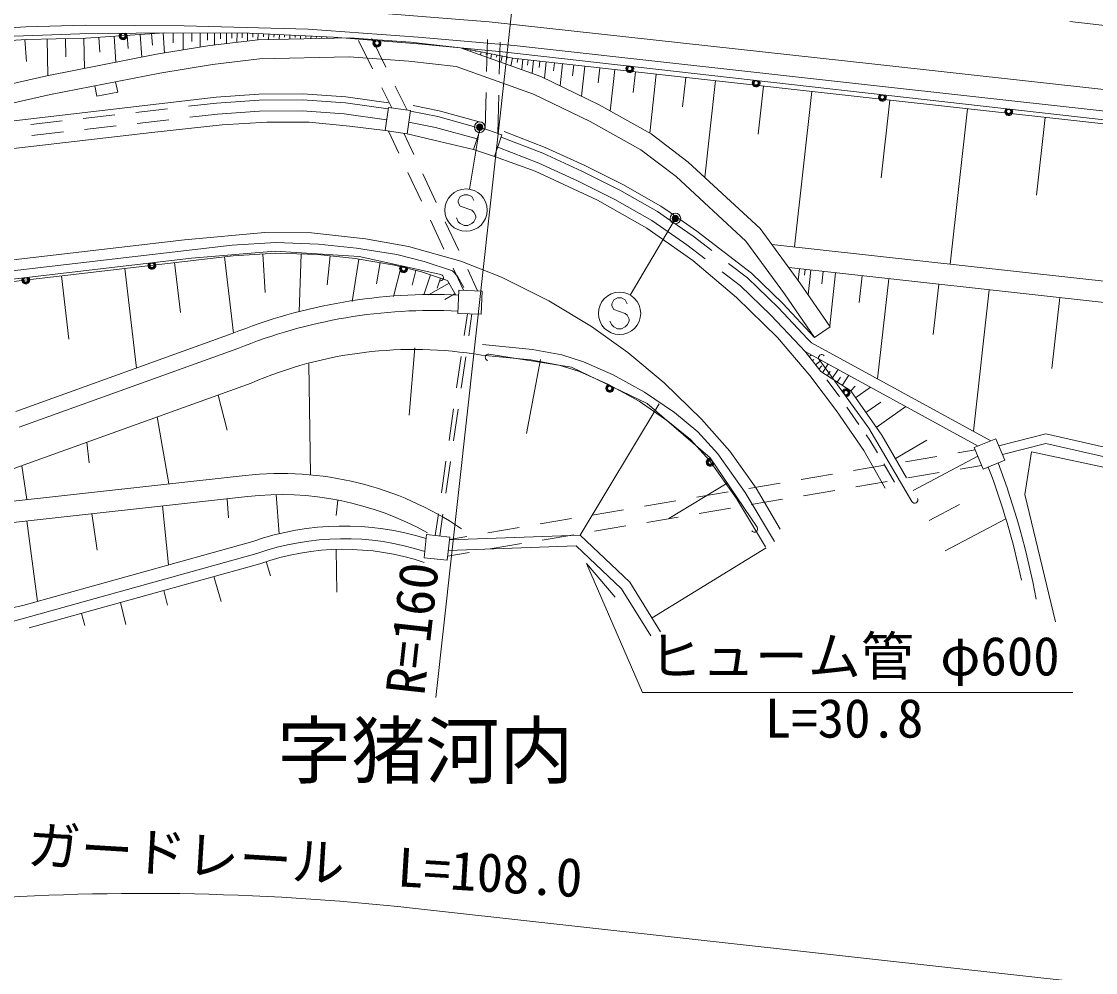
# Model space of a CAD drawing. Units: millimetres at full size, sheet at 1:1000; details may follow other scales. Extents: x 40000 to 680000, y 20000 to 380000.
# Drawn here: x 153320 to 204010, y 243586 to 288470 of the extents above; entities that cross this region are included whole.
import ezdxf
from ezdxf.enums import TextEntityAlignment as Align

# ---------------------------------------------------------------- set-up
doc = ezdxf.new("R2010")
doc.units = ezdxf.units.MM
doc.header["$LTSCALE"] = 1000
doc.header["$PDMODE"] = 32
doc.header["$PDSIZE"] = 500
doc.linetypes.add('CHAIN', pattern=[18.5, 12, -1.5, 3.5, -1.5])
for name, color, linetype, lineweight in [('M-BGD', 7, 'Continuous', 13), ('M-BMK', 2, 'Continuous', 13), ('M-BMK-HTXT', 7, 'Continuous', 13), ('M-BMK-ROW', 30, 'Continuous', 13), ('M-STR-HTXT', 7, 'Continuous', 13), ('M-STR-STRC', 7, 'Continuous', 13)]:
    doc.layers.add(name, color=color, linetype=linetype, lineweight=lineweight)
doc.styles.add('ＭＳ ゴシック', font='')
doc.styles.get('ＭＳ ゴシック').set_extended_font_data('MS Gothic')

msp = doc.modelspace()

# ---------------------------------------------------------------- linework, layer by layer
at = {"layer": 'M-BGD'}
for p, q in [((156361, 287690), (160076, 287937)), ((160003, 287932), (160066, 286982)), ((160479, 287936), (160477, 287459)), ((160955, 287934), (160952, 287129)), ((161357, 287932), (161355, 287530)), ((161759, 287931), (161757, 287262)), ((162093, 287929), (162092, 287595)), ((162428, 287928), (162425, 287362)), ((162710, 287927), (162709, 287644)), ((162993, 287926), (162991, 287428)), ((163243, 287925), (163242, 287676)), ((163493, 287924), (163491, 287485)), ((163743, 287923), (163742, 287704)), ((163993, 287922), (163992, 287543)), ((153485, 287619), (153553, 286578)), ((154529, 287647), (154569, 285915)), ((155394, 287667), (155415, 286801)), ((156260, 287687), (156294, 286253)), ((156976, 287731), (157024, 287015)), ((157692, 287778), (157774, 286544)), ((158309, 287819), (158350, 287202)), ((158926, 287861), (158998, 286784)), ((159464, 287896), (159500, 287358)), ((164243, 287913), (164234, 287723)), ((164492, 287900), (164478, 287599)), ((164742, 287888), (164735, 287738)), ((164992, 287876), (164979, 287613)), ((165242, 287864), (165235, 287732)), ((165491, 287851), (165480, 287625)), ((165741, 287839), (165735, 287726)), ((165991, 287827), (165981, 287637)), ((166240, 287815), (166236, 287720)), ((166490, 287803), (166483, 287649)), ((166740, 287790), (166736, 287714)), ((166990, 287778), (166984, 287661)), ((167239, 287766), (167236, 287707)), ((167489, 287754), (167485, 287673)), ((167739, 287741), (167737, 287701)), ((169892, 286233), (169230, 287578)), ((170520, 286317), (169857, 287662)), ((175308, 287616), (175271, 286117)), ((175905, 287490), (175868, 285990)), ((176506, 286740), (174036, 287225)), ((174527, 287128), (174513, 287056)), ((174772, 287080), (174765, 287044)), ((175018, 287032), (174989, 286886)), ((175263, 286984), (175249, 286911)), ((175508, 286936), (175465, 286717)), ((175754, 286888), (175732, 286778)), ((175999, 286839), (175942, 286548)), ((176244, 286791), (176216, 286646)), ((176490, 286743), (176418, 286379)), ((176738, 286714), (176717, 286530)), ((176986, 286686), (176932, 286196)), ((177235, 286659), (177208, 286414)), ((177483, 286631), (177416, 286025)), ((177787, 286597), (177753, 286294)), ((178090, 286564), (178004, 285794)), ((178475, 286521), (178432, 286136)), ((178860, 286478), (178744, 285434)), ((179382, 286420), (179324, 285898)), ((179904, 286362), (179747, 284945)), ((180613, 286283), (180534, 285575)), ((181321, 286205), (181104, 284245)), ((182301, 286096), (182192, 285116)), ((183281, 285987), (182971, 283198)), ((156783, 285432), (156880, 284942)), ((157861, 285134), (157765, 285625)), ((171521, 284285), (170962, 285420)), ((184676, 285832), (184521, 284437)), ((186070, 285677), (185564, 281122)), ((188347, 285424), (188094, 283147)), ((156880, 284942), (157861, 285134)), ((170801, 284389), (170334, 285336)), ((175246, 285117), (175203, 283397)), ((175843, 284991), (175798, 283195)), ((190625, 285171), (189809, 277829)), ((162528, 284620), (161206, 284467)), ((164539, 284754), (162528, 284620)), ((166590, 284775), (164539, 284754)), ((168605, 284632), (166590, 284775)), ((170627, 284345), (168605, 284632)), ((194296, 284763), (193887, 281092)), ((157729, 284066), (156239, 283894)), ((160213, 284352), (158723, 284180)), ((162576, 284102), (161262, 283950)), ((164559, 284234), (162576, 284102)), ((166574, 284255), (164559, 284234)), ((168550, 284114), (166574, 284255)), ((170553, 283831), (168550, 284114)), ((172974, 283979), (171682, 284237)), ((174988, 283421), (172974, 283979)), ((197967, 284354), (197150, 277017)), ((201635, 283946), (201227, 280277)), ((155246, 283779), (153756, 283607)), ((157785, 283549), (156295, 283377)), ((160268, 283835), (158778, 283663)), ((172854, 283473), (171607, 283721)), ((174821, 282928), (172854, 283473)), ((155301, 283262), (153811, 283090)), ((170648, 283296), (171137, 282255)), ((171359, 283193), (171830, 282190)), ((177925, 282250), (175957, 283005)), ((177731, 281789), (175797, 282532)), ((179773, 281406), (177925, 282250)), ((171561, 281349), (172199, 279992)), ((179556, 280955), (177731, 281789)), ((181565, 280505), (179773, 281406)), ((172255, 281284), (172892, 279927)), ((181329, 280063), (179556, 280955)), ((183336, 279503), (181565, 280505)), ((183071, 279078), (181329, 280063)), ((183769, 279208), (183336, 279503)), ((172624, 279086), (173261, 277728)), ((173317, 279021), (173954, 277663)), ((183486, 278796), (183071, 279078)), ((184721, 277935), (183486, 278796)), ((185016, 278338), (183769, 279208)), ((185901, 277658), (185016, 278338)), ((185589, 277267), (184721, 277935)), ((188737, 277947), (208148, 275800)), ((162900, 277363), (163320, 273758)), ((164709, 277497), (164821, 275686)), ((166522, 277495), (166429, 274760)), ((167886, 277405), (167740, 276045)), ((158196, 276815), (158744, 272111)), ((160548, 277089), (160822, 274737)), ((169245, 277249), (168923, 275256)), ((170242, 277088), (170081, 276091)), ((171233, 276900), (170878, 275498)), ((173686, 276823), (174174, 275782)), ((187578, 276369), (186693, 277049)), ((189535, 276853), (208058, 274804)), ((190032, 276798), (189972, 276254)), ((190304, 276768), (190274, 276496)), ((155202, 276467), (155551, 273473)), ((171934, 276723), (171756, 276022)), ((172626, 276514), (172313, 275566)), ((173100, 276357), (172943, 275884)), ((174379, 276758), (174850, 275755)), ((187251, 275989), (186382, 276657)), ((189044, 274955), (187578, 276369)), ((190576, 276738), (190447, 275573)), ((191159, 276673), (191094, 276091)), ((191741, 276609), (191464, 274099)), ((192996, 276470), (192857, 275215)), ((194251, 276331), (193727, 271599)), ((173506, 276119), (172529, 275566)), ((173433, 276247), (173822, 275561)), ((188689, 274603), (187251, 275989)), ((196617, 276070), (196355, 273704)), ((198983, 275808), (198244, 269128)), ((173783, 275630), (173294, 275354)), ((202323, 275438), (201953, 272099)), ((190422, 273495), (189044, 274955)), ((174214, 273651), (174363, 274678)), ((174428, 273635), (174578, 274669)), ((190063, 273147), (188689, 274603)), ((153054, 270063), (163263, 273737)), ((190750, 273550), (191490, 274061)), ((190609, 273306), (190422, 273495)), ((190609, 273306), (199062, 268681)), ((153206, 269321), (163531, 273037)), ((171877, 273068), (171619, 269888)), ((190305, 272902), (190063, 273147)), ((191043, 271944), (190305, 272902)), ((190305, 272902), (198469, 268435)), ((190339, 272857), (190348, 272864)), ((190492, 272659), (190598, 272742)), ((166882, 272317), (166958, 267076)), ((173856, 271177), (174071, 272661)), ((174070, 271161), (174285, 272645)), ((177817, 272510), (177149, 269032)), ((190644, 272461), (190722, 272521)), ((190797, 272263), (191077, 272479)), ((190950, 272065), (191098, 272213)), ((191125, 271892), (191392, 272307)), ((191348, 271748), (191492, 271971)), ((191572, 271604), (191860, 272051)), ((192054, 271293), (192364, 271775)), ((147478, 265399), (164157, 271402)), ((191913, 270781), (191329, 271561)), ((191813, 271448), (191968, 271689)), ((192458, 271034), (192659, 271260)), ((192680, 270716), (193390, 271214)), ((162597, 270841), (163035, 269185)), ((191928, 270760), (191913, 270781)), ((173498, 268702), (173712, 270187)), ((183418, 270423), (179690, 264232)), ((192846, 269450), (192272, 270269)), ((193171, 270015), (193873, 270507)), ((193663, 269314), (195065, 270297)), ((159726, 269808), (160268, 266649)), ((173712, 268686), (173927, 270171)), ((193361, 268716), (193191, 268959)), ((193714, 268108), (193361, 268716)), ((194562, 267843), (196054, 268710)), ((198287, 268359), (199303, 268780)), ((199303, 268780), (199724, 267765)), ((199444, 268439), (201658, 269002)), ((201658, 269002), (207064, 267776)), ((156409, 268613), (156511, 267638)), ((198331, 268252), (197509, 268112)), ((198708, 267343), (198287, 268359)), ((199615, 268028), (201664, 268549)), ((201664, 268549), (207016, 267335)), ((173139, 266228), (173354, 267713)), ((173354, 266212), (173568, 267697)), ((196523, 267944), (195045, 267692)), ((195406, 266339), (198455, 267954)), ((199724, 267765), (198708, 267343)), ((153331, 267506), (153569, 265909)), ((194059, 267525), (192580, 267273)), ((194518, 266724), (194016, 267589)), ((195155, 266926), (196634, 267177)), ((197620, 267345), (198636, 267517)), ((147172, 265201), (163875, 267048)), ((186627, 266685), (183866, 265008)), ((189130, 266685), (187651, 266434)), ((191594, 267105), (190116, 266853)), ((192690, 266507), (194169, 266758)), ((165342, 266139), (165483, 264297)), ((186665, 266266), (185187, 266014)), ((190226, 266088), (191704, 266340)), ((144998, 263955), (163985, 266054)), ((159981, 265612), (160264, 262823)), ((163020, 265948), (163094, 265039)), ((168258, 265881), (168175, 265151)), ((184201, 265846), (182722, 265594)), ((187761, 265670), (189240, 265921)), ((196161, 264913), (197587, 265668)), ((156639, 265242), (156892, 263526)), ((172848, 264212), (172996, 265239)), ((173061, 264189), (173210, 265223)), ((181736, 265426), (180257, 265175)), ((185296, 265251), (186775, 265502)), ((153577, 264903), (154070, 261098)), ((179272, 265007), (177793, 264755)), ((180367, 264413), (181846, 264664)), ((182832, 264832), (184310, 265083)), ((196917, 263487), (199769, 264998)), ((172321, 263162), (172439, 264256)), ((172439, 264256), (173533, 264138)), ((173533, 264138), (173415, 263044)), ((179690, 264232), (173519, 264010)), ((174343, 264168), (173521, 264028)), ((176807, 264587), (175328, 264335)), ((177902, 263994), (179381, 264246)), ((182029, 262016), (179690, 264232)), ((164241, 263931), (153380, 260906)), ((179499, 263725), (173465, 263508)), ((175437, 263576), (176916, 263827)), ((181638, 261698), (179499, 263725)), ((188468, 263634), (183078, 260322)), ((164421, 263358), (152065, 259917)), ((168166, 263555), (168198, 261543)), ((173415, 263044), (172321, 263162)), ((173435, 263235), (174452, 263408)), ((164571, 262881), (153691, 259851)), ((164873, 262983), (165073, 262314)), ((179993, 262896), (181339, 261300)), ((162403, 262277), (162739, 261089)), ((160036, 261618), (160216, 260922)), ((183015, 259473), (181638, 261698)), ((183485, 259663), (182029, 262016)), ((157994, 261049), (158243, 260007)), ((133809, 256827), (153380, 260906)), ((156152, 260536), (156305, 259956))]:
    msp.add_line(p, q, dxfattribs=at)
for points in [[(208726, 283760), (193246, 285483), (176573, 287336), (172044, 287737), (166857, 288102), (160994, 288263), (156347, 288290), (153529, 288223), (150490, 288024), (148614, 287901)], [(131696, 282194), (144848, 284155), (149792, 284839), (154511, 285904), (159691, 286920), (162212, 287338), (164495, 287601), (168799, 287705), (171679, 287500), (174036, 287225), (177839, 285874), (180577, 284541), (183037, 283160), (184789, 281838), (188189, 278698), (190059, 276135), (191490, 274061)], [(156361, 287690), (153556, 287624), (150529, 287426), (146774, 287179)], [(131829, 281304), (144976, 283264), (149953, 283952), (154696, 285023), (159851, 286034), (162337, 286446), (164557, 286702), (168778, 286804), (171595, 286604), (173831, 286343), (177490, 285043), (180160, 283743), (182544, 282405), (184211, 281147), (187514, 278096), (189325, 275614), (190750, 273550)], [(208660, 283164), (193180, 284887), (176506, 286740)], [(170648, 284625), (168634, 284910), (166599, 285055), (164528, 285033), (162503, 284899), (131829, 281304)], [(174986, 283712), (173039, 284252), (171807, 284497)], [(190750, 273550), (189258, 275166), (187774, 276596), (185193, 278581), (183940, 279455), (183494, 279758), (181706, 280769), (179902, 281676), (178041, 282527), (176096, 283273)], [(174193, 275920), (173891, 276453), (173658, 276700), (172333, 277137), (171034, 277466), (169131, 277774), (167343, 277967), (165319, 278036), (163269, 277910), (151657, 276557)], [(173433, 276247), (172193, 276657), (170932, 276976), (169065, 277278), (167307, 277468), (165325, 277536), (163313, 277411), (151711, 276060)], [(188860, 263933), (187479, 266234), (186189, 268058), (185241, 269100), (184132, 270015), (182729, 270973), (181243, 271787), (179840, 272413), (178824, 272740), (177432, 272995), (175084, 273221)], [(188431, 263676), (187060, 265960), (185799, 267744), (184895, 268737), (183831, 269615), (182467, 270546), (181021, 271338), (179661, 271945), (178702, 272254), (177363, 272500), (175036, 272723)], [(195090, 266935), (193921, 268946), (192458, 271034), (191043, 271944)], [(179993, 262896), (182633, 256805), (202933, 256805)]]:
    msp.add_lwpolyline(points, dxfattribs=at)
for points in [[(171528, 283169), (170479, 283320), (170636, 284412), (171685, 284261)], [(175649, 282095), (174653, 282432), (175003, 283465), (175998, 283127)], [(175059, 275746), (175014, 274651), (173920, 274696), (173965, 275791)]]:
    msp.add_lwpolyline(points, close=True, dxfattribs=at)
for centre, radius, start, end in [((172741, 250334), 25250, 87.2424, 112.0474), ((172741, 250334), 24500, 87.2299, 112.0817), ((171824, 253718), 19274, 80.4044, 113.4391), ((165551, 251891), 15250, 55.9816, 96.309), ((165539, 254717), 35750, 11.9328, 20.851), ((165539, 254717), 36250, 10.3073, 20.8743), ((165551, 251891), 14250, 60.8801, 96.309), ((168535, 251660), 13000, 72.6168, 109.2874), ((168535, 251660), 12400, 72.066, 109.3765), ((168535, 251660), 11900, 71.453, 109.4558)]:
    msp.add_arc(centre, radius, start, end, dxfattribs=at)
at = {"layer": 'M-BMK'}
msp.add_line((208766, 287805), (202803, 288465), dxfattribs=at)
at = {"layer": 'M-BMK', "linetype": 'CHAIN'}
msp.add_arc((159131, 132320), 160000, 83.68753, 105.60099, dxfattribs=at)
at = {"layer": 'M-BMK-HTXT'}
for p, q in [((174945, 283484), (174464, 280562)), ((182055, 275561), (184182, 279175))]:
    msp.add_line(p, q, dxfattribs=at)
for centre, radius in [((174945, 283484), 150), ((174945, 283484), 120), ((174945, 283484), 90), ((174945, 283484), 60), ((174945, 283484), 30), ((174945, 283484), 20), ((184182, 279175), 150), ((184182, 279175), 120), ((184182, 279175), 90), ((184182, 279175), 60), ((184182, 279175), 30), ((184182, 279175), 20)]:
    msp.add_circle(centre, radius, dxfattribs=at)
for p in [(174945, 283484), (184182, 279175)]:
    msp.add_point(p, dxfattribs=at)
at = {"layer": 'M-BMK-ROW'}
for p, q in [((200679, 266151), (200988, 268160)), ((200988, 268160), (206889, 266912)), ((202115, 260138), (200679, 266151))]:
    msp.add_line(p, q, dxfattribs=at)
at = {"layer": 'M-STR-HTXT'}
for p, q in [((176723, 291350), (172875, 256562)), ((212100, 242162), (171776, 246622))]:
    msp.add_line(p, q, dxfattribs=at)
msp.add_arc((159131, 132320), 115000, 83.68753, 105.60099, dxfattribs=at)
at = {"layer": 'M-STR-STRC'}
for p, q in [((174028, 280204), (173937, 280022)), ((173937, 280022), (173937, 279931)), ((173937, 279931), (174028, 279749)), ((174210, 280295), (174028, 280204)), ((174392, 280295), (174210, 280295)), ((174574, 280204), (174392, 280295)), ((174665, 280022), (174574, 280204)), ((174028, 279749), (174574, 279567)), ((174574, 279567), (174665, 279477)), ((174665, 279477), (174756, 279295)), ((173937, 279022), (173846, 279204)), ((174028, 278931), (173937, 279022)), ((174210, 278840), (174028, 278931)), ((174392, 278840), (174210, 278840)), ((174574, 278931), (174392, 278840)), ((174665, 279022), (174574, 278931)), ((174756, 279204), (174665, 279022)), ((174756, 279295), (174756, 279204)), ((181272, 275330), (181181, 275148)), ((181454, 275421), (181272, 275330)), ((181636, 275421), (181454, 275421)), ((181817, 275330), (181636, 275421)), ((181908, 275148), (181817, 275330)), ((181181, 275148), (181181, 275057)), ((181181, 275057), (181272, 274875)), ((181272, 274875), (181817, 274694)), ((181181, 274148), (181090, 274330)), ((181817, 274694), (181908, 274603)), ((181908, 274603), (181999, 274421)), ((181999, 274330), (181908, 274148)), ((181999, 274421), (181999, 274330)), ((181272, 274057), (181181, 274148)), ((181454, 273966), (181272, 274057)), ((181636, 273966), (181454, 273966)), ((181817, 274057), (181636, 273966)), ((181908, 274148), (181817, 274057))]:
    msp.add_line(p, q, dxfattribs=at)
for points in [[(138464, 287822), (141584, 288228), (145148, 288644), (148886, 288958), (152799, 289189), (156769, 289269), (161537, 289246), (165660, 289124), (170045, 288880), (175395, 288454), (193602, 286449), (215488, 284037)], [(110858, 280465), (118577, 282575), (122422, 283594), (126333, 284473), (130254, 285174), (133207, 285655), (137161, 286279), (141136, 286798), (145108, 287237), (149097, 287543), (152080, 287746), (156081, 287884), (160076, 287937), (164059, 287922), (168054, 287726), (172044, 287408), (176018, 287043), (207755, 283447), (210677, 282883), (212606, 282388), (216434, 281342)], [(131746, 280029), (159477, 283227), (162793, 283587), (164905, 283717), (166896, 283718), (168806, 283533), (170479, 283320)], [(171528, 283169), (173051, 282809), (174653, 282432)], [(175649, 282095), (177560, 281409), (180501, 280032), (182830, 278718), (184997, 277191), (187073, 275436), (188998, 273550), (190522, 271768), (191778, 270102), (193069, 268229), (194085, 266451)], [(130084, 274536), (151696, 277076), (161020, 278162), (164809, 278515), (167007, 278497), (169553, 278219), (171587, 277858), (174048, 277154), (175979, 276406), (178206, 275292), (180221, 274081), (181931, 272854), (183657, 271411), (185407, 269701), (186747, 268188), (187990, 266438), (189131, 264518)], [(117750, 272187), (161340, 277294), (165296, 277623), (169257, 277381), (173117, 276526)], [(175384, 272769), (179280, 272148), (182845, 270438), (185826, 267875), (188034, 264605)], [(195346, 265813), (193313, 269280), (190966, 272512)]]:
    msp.add_lwpolyline(points, dxfattribs=at)
for centre, radius in [((158117, 287798), 100), ((170095, 287451), 100), ((182030, 286249), 100), ((187992, 285573), 100), ((193953, 284898), 100), ((199915, 284222), 100), ((174301, 279567), 1000), ((159478, 276963), 112), ((159478, 276963), 100), ((171355, 276801), 112), ((171355, 276801), 100), ((153519, 276265), 112), ((153519, 276265), 100), ((181545, 274694), 1000), ((181084, 271158), 100), ((192240, 270949), 112), ((192240, 270949), 100), ((185827, 267672), 112), ((185827, 267672), 100)]:
    msp.add_circle(centre, radius, dxfattribs=at)
for centre, radius, start, end in [((158117, 287798), 188, 143.8977, 37.6375), ((158117, 287798), 150, 132.1772, 49.3579), ((158117, 287798), 112, 90.7676, 90.7675), ((170095, 287451), 188, 138.5754, 32.3152), ((170095, 287451), 150, 126.8549, 44.0357), ((170095, 287451), 112, 85.44532, 85.44529), ((182030, 286249), 188, 136.6654, 30.4052), ((182030, 286249), 150, 124.945, 42.1257), ((182030, 286249), 112, 83.53535, 83.53529), ((187992, 285573), 188, 136.6654, 30.4052), ((187992, 285573), 150, 124.945, 42.1257), ((187992, 285573), 112, 83.53533, 83.53532), ((193953, 284898), 188, 136.6654, 30.4052), ((193953, 284898), 150, 124.945, 42.1257), ((193953, 284898), 112, 83.53533, 83.53532), ((199915, 284222), 188, 136.6654, 30.4052), ((199915, 284222), 150, 124.945, 42.1257), ((199915, 284222), 112, 83.53533, 83.53532), ((159478, 276963), 188, 149.8128, 43.5526), ((159478, 276963), 150, 138.0923, 55.2731), ((171355, 276801), 188, 130.641, 24.3808), ((171355, 276801), 150, 118.9205, 36.1012), ((153519, 276265), 188, 149.8128, 43.5526), ((153519, 276265), 150, 138.0923, 55.2731), ((173085, 276379), 150, 257.5109, 77.5109), ((175360, 272621), 150, 80.9498, 260.9498), ((191088, 272600), 150, 35.9827, 215.9827), ((181084, 271158), 188, 117.4974, 11.2372), ((181084, 271158), 150, 105.7769, 22.9577), ((181084, 271158), 112, 64.36734, 64.36732), ((192240, 270949), 188, 269.1128, 162.8526), ((192240, 270949), 150, 257.3924, 174.5731), ((185827, 267672), 188, 87.1687, 340.9085), ((185827, 267672), 150, 75.4483, 352.629), ((195476, 265889), 150, 210.3908, 30.3908), ((187910, 264521), 150, 214.0386, 34.0386)]:
    msp.add_arc(centre, radius, start, end, dxfattribs=at)

# ---------------------------------------------------------------- texts
at = {"layer": 'M-BGD', "style": 'ＭＳ ゴシック'}
msp.add_text('ヒューム管 φ600', height=1833, dxfattribs=at).set_placement((182933, 257055), align=Align.BOTTOM_LEFT)
msp.add_text('L=30.8', height=1833, dxfattribs=at).set_placement((188402, 256505), align=Align.TOP_LEFT)
at = {"layer": 'M-BMK-HTXT', "style": 'ＭＳ ゴシック'}
msp.add_text('R=160', height=1833, rotation=83.688, dxfattribs=at).set_placement((172875, 256562), align=Align.BOTTOM_LEFT)
msp.add_text('字猪河内', height=2566, dxfattribs=at).set_placement((172379, 254061), align=Align.MIDDLE_CENTER)
at = {"layer": 'M-STR-HTXT', "style": 'ＭＳ ゴシック'}
msp.add_text('ガードレール\u3000L=108.0', height=1833, rotation=356.532, dxfattribs=at).set_placement((166611, 247377), align=Align.BOTTOM_CENTER)

doc.saveas('drawing.dxf')
